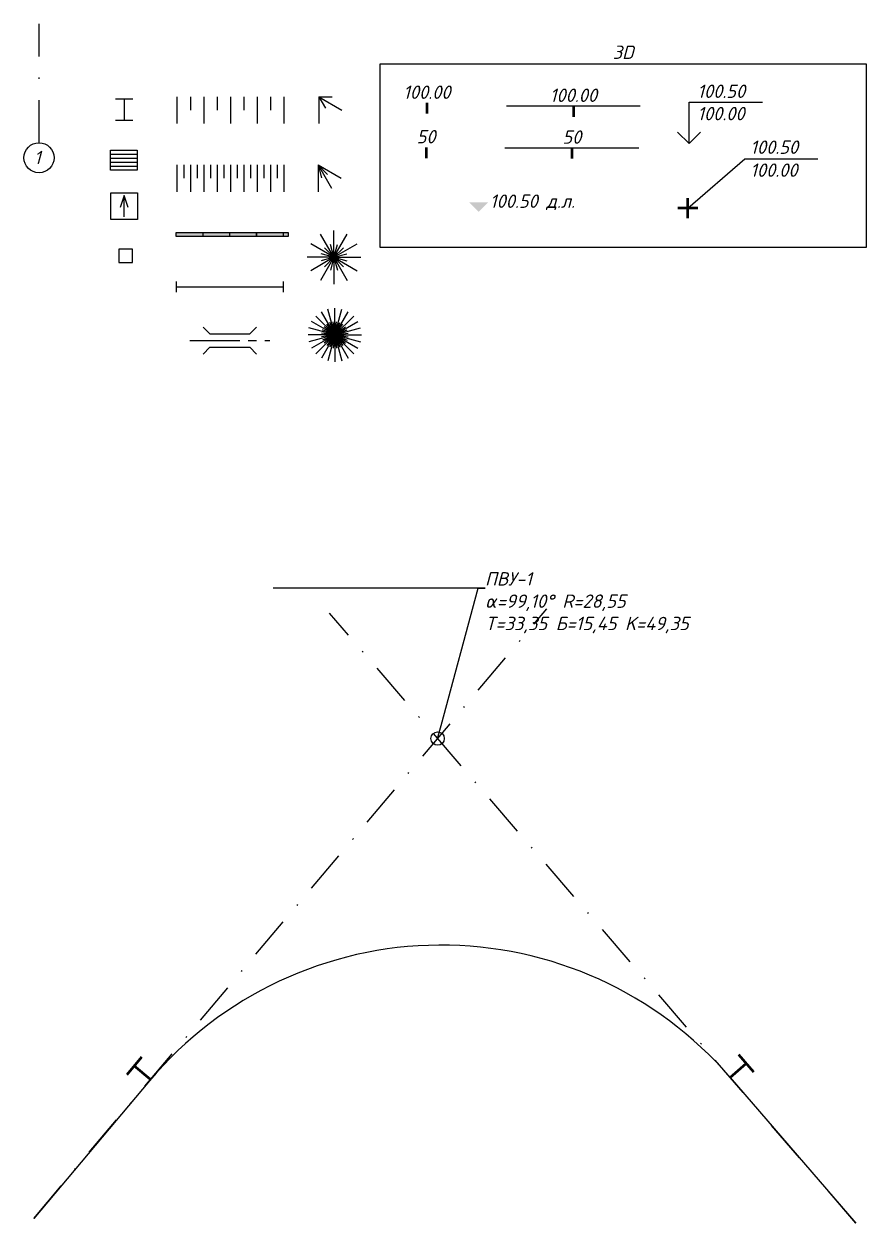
# Model space of a CAD drawing. Header units: millimetres. Extents: x -343 to 256, y -115 to 176.
# Drawn here: x 72.5 to 135.4, y -15.6 to 74.1 of the extents above; entities that cross this region are included whole.
import ezdxf
from ezdxf import colors
from ezdxf.entities.mleader import LeaderData, LeaderLine
from ezdxf.enums import TextEntityAlignment as Align
from ezdxf.math import Vec2, Vec3

# ---------------------------------------------------------------- set-up
doc = ezdxf.new("R2010")
doc.units = ezdxf.units.MM
doc.linetypes.add('CENTER2', pattern=[1.125, 0.75, -0.125, 0.125, -0.125])
doc.linetypes.add('штрихпунктирная2', pattern=[12.7, 6.35, -3.175, 0, -3.175])
doc.styles.get("Standard").update_dxf_attribs({"font": 'isocpeui.ttf', "height": 2.6})
doc.styles.add('Аннотации', font='isocpeui.ttf', dxfattribs={"height": 1})
doc.styles.add('Аннотации лист', font='isocpeui.ttf', dxfattribs={"height": 2.5})

# ---------------------------------------------------------------- blocks, each defined once
blk = doc.blocks.new('_Origin')
at = {"color": 0, "linetype": 'ByBlock', "lineweight": -2}
blk.add_line((0, 0), (-1, 0), dxfattribs=at)
blk.add_circle((0, 0), 0.5, dxfattribs=at)
blk = doc.blocks.new('*U35')
at = {"color": 0, "linetype": 'ByBlock', "lineweight": -2}
for points in [[(-0.669, 1.69), (-1.779, 0.371)], [(0, 0), (-1.224, 1.03)]]:
    blk.add_lwpolyline(points, dxfattribs=at)
blk = doc.blocks.new('*U36')
at = {"color": 0, "linetype": 'ByBlock', "lineweight": -2}
for points in [[(0, 0), (1.211, 1.046)], [(1.774, 0.393), (0.648, 1.698)]]:
    blk.add_lwpolyline(points, dxfattribs=at)
blk = doc.blocks.new('*U64')
at = {"color": 0, "linetype": 'штрихпунктирная2', "lineweight": -2, "ltscale": 0.5}
blk.add_line((0, 1.125), (0, 10), dxfattribs=at)
at = {"color": 0, "linetype": 'Continuous', "lineweight": -2, "transparency": 16777216}
blk.add_circle((0, 0), 1.125, dxfattribs=at)
at = {"color": 0, "linetype": 'ByBlock', "lineweight": -2, "ltscale": 100, "transparency": 16777216, "style": 'Аннотации'}
blk.add_attdef('ТЕКСТ', text='', height=1, dxfattribs=at).set_placement((-0.12, 0.021), align=Align.MIDDLE)
blk = doc.blocks.new('проём')
at = {"color": 0, "linetype": 'ByBlock', "lineweight": -2, "ltscale": 0.5}
for p, q in [((-0.65, 1.6), (0.65, 1.6)), ((0, 1.6), (0, 0)), ((-0.65, 0), (0.65, 0))]:
    blk.add_line(p, q, dxfattribs=at)
blk = doc.blocks.new('*U93')
at = {"linetype": 'ByBlock', "lineweight": -2, "ltscale": 0.5, "true_color": 0xffffff}
h = blk.add_hatch(color=7, dxfattribs=at)
h.dxf.hatch_style = 1
h.paths.add_polyline_path([(0, 0.3), (8.365, 0.3), (8.365, 0), (0, 0)])
at = {"linetype": 'ByBlock', "lineweight": -2, "ltscale": 0.5}
h = blk.add_hatch(color=0, dxfattribs=at)
h.dxf.hatch_style = 1
h.paths.add_polyline_path([(0, 0.3), (2, 0.3), (2, 0), (0, 0)])
h = blk.add_hatch(color=0, dxfattribs=at)
h.dxf.hatch_style = 1
h.paths.add_polyline_path([(6, 0.3), (8, 0.3), (8, 0), (6, 0)])
at = {"color": 0, "linetype": 'ByBlock', "lineweight": -2, "ltscale": 0.5}
for p, q in [((2, 0.3), (2, 0)), ((4, 0.3), (4, 0)), ((6, 0.3), (6, 0)), ((8, 0.3), (8, 0))]:
    blk.add_line(p, q, dxfattribs=at)
for points in [[(0, 0.3), (8.365, 0.3), (8.365, 0), (0, 0)], [(0, 0.3), (2, 0.3), (2, 0), (0, 0)], [(6, 0.3), (8, 0.3), (8, 0), (6, 0)]]:
    blk.add_lwpolyline(points, close=True, dxfattribs=at)
blk = doc.blocks.new('*U94')
at = {"color": 0, "linetype": 'ByBlock', "lineweight": -2, "ltscale": 0.5}
for p, q in [((0, 1.5), (2, 1.5)), ((0, 1.2), (2, 1.2)), ((0, 0.9), (2, 0.9)), ((0, 0.6), (2, 0.6)), ((0, 0.3), (2, 0.3))]:
    blk.add_line(p, q, dxfattribs=at)
blk.add_lwpolyline([(0, 1.5), (2, 1.5), (2, 0), (0, 0)], close=True, dxfattribs=at)
blk = doc.blocks.new('*U98')
at = {"color": 0, "linetype": 'ByBlock', "lineweight": -2, "ltscale": 0.5}
blk.add_line((1, 0.2), (1, 1.8), dxfattribs=at)
blk.add_lwpolyline([(0, 2), (2, 2), (2, 0), (0, 0)], close=True, dxfattribs=at)
blk.add_lwpolyline([(1.3, 0.9), (1, 1.8), (0.7, 0.9)], dxfattribs=at)
blk = doc.blocks.new('*U92')
at = {"color": 0, "linetype": 'ByBlock', "lineweight": -2, "ltscale": 0.5}
for p, q in [((0, 0), (0, -2)), ((1, 0), (1, -1)), ((2, 0), (2, -2)), ((3, 0), (3, -1)), ((4, 0), (4, -2)), ((5, 0), (5, -1)), ((6, 0), (6, -2)), ((7, 0), (7, -1)), ((8, 0), (8, -2))]:
    blk.add_line(p, q, dxfattribs=at)
blk = doc.blocks.new('прямоугольник')
at = {"color": 0, "linetype": 'ByBlock', "lineweight": -2, "ltscale": 0.5}
blk.add_lwpolyline([(0, 0), (1, 0), (1, 1), (0, 1)], close=True, dxfattribs=at)
blk = doc.blocks.new('*U99')
at = {"color": 0, "linetype": 'ByBlock', "lineweight": -2, "ltscale": 0.5}
for q in [(0, -2), (1, -1.732), (1.732, -1), (0.259, -0.966), (0.707, -0.707)]:
    blk.add_line((0, 0), q, dxfattribs=at)
blk = doc.blocks.new('*U101')
at = {"color": 0, "linetype": 'ByBlock', "lineweight": -2, "ltscale": 0.5}
for q in [(0, -2), (0.5, -0.866), (1.732, -1), (1, 0)]:
    blk.add_line((0, 0), q, dxfattribs=at)
blk = doc.blocks.new('*U103')
at = {"color": 0, "linetype": 'ByBlock', "lineweight": -2, "ltscale": 0.5}
for p, q in [((0, 0), (0, -2)), ((0.5, 0), (0.5, -1)), ((1, 0), (1, -2)), ((1.5, 0), (1.5, -1)), ((2, 0), (2, -2)), ((2.5, 0), (2.5, -1)), ((3, 0), (3, -2)), ((3.5, 0), (3.5, -1)), ((4, 0), (4, -2)), ((4.5, 0), (4.5, -1)), ((5, 0), (5, -2)), ((5.5, 0), (5.5, -1)), ((6, 0), (6, -2)), ((6.5, 0), (6.5, -1)), ((7, 0), (7, -2)), ((7.5, 0), (7.5, -1)), ((8, 0), (8, -2))]:
    blk.add_line(p, q, dxfattribs=at)
blk = doc.blocks.new('*U120')
at = {"color": 0, "linetype": 'ByBlock', "lineweight": -2, "ltscale": 0.5}
for p, q in [((0, -0.4), (0, 0.4)), ((0, 0), (8, 0)), ((8, -0.4), (8, 0.4))]:
    blk.add_line(p, q, dxfattribs=at)
blk = doc.blocks.new('кр гор 3D промеж')
at = {"color": 0, "linetype": 'ByBlock', "lineweight": -2}
blk.add_line((0, 0), (10, 0), dxfattribs=at)
at = {"color": 0, "linetype": 'ByBlock', "lineweight": 50}
blk.add_lwpolyline([(5, 0), (5, -0.8)], dxfattribs=at)
at = {"color": 1, "linetype": 'Continuous', "lineweight": -3, "flags": 12}
blk.add_attdef('ОТМЕТКА', text='', height=1, dxfattribs=at).set_placement((5, 0), align=Align.BOTTOM_CENTER)
blk = doc.blocks.new('*U169')
at = {"color": 0, "linetype": 'ByBlock', "lineweight": 50}
blk.add_lwpolyline([(0, 0), (0, -0.8)], dxfattribs=at)
at = {"color": 1, "linetype": 'Continuous', "lineweight": -3, "flags": 12}
blk.add_attdef('ОТМЕТКА', text='', height=1, dxfattribs=at).set_placement((0, 0), align=Align.BOTTOM_CENTER)
blk = doc.blocks.new('*U152')
at = {"color": 0, "linetype": 'ByBlock', "lineweight": -2}
blk.add_line((0, 0), (10, 0), dxfattribs=at)
at = {"color": 0, "linetype": 'ByBlock', "lineweight": 50}
blk.add_lwpolyline([(5, 0), (5, -0.8)], dxfattribs=at)
at = {"color": 1, "linetype": 'Continuous', "lineweight": -3, "flags": 12}
blk.add_attdef('ОТМЕТКА', text='', height=1, dxfattribs=at).set_placement((5, 0), align=Align.BOTTOM_CENTER)
blk = doc.blocks.new('*U167')
at = {"color": 0, "linetype": 'ByBlock', "lineweight": 50}
blk.add_lwpolyline([(0, 0), (0, -0.8)], dxfattribs=at)
at = {"color": 1, "linetype": 'Continuous', "lineweight": -3, "flags": 12}
blk.add_attdef('ОТМЕТКА', text='', height=1, dxfattribs=at).set_placement((0, 0), align=Align.BOTTOM_CENTER)
blk = doc.blocks.new('*U119')
at = {"color": 0, "linetype": 'ByBlock', "lineweight": -3}
for p, q in [((0, 0), (4.264, 3.686)), ((4.264, 3.686), (9.731, 3.686))]:
    blk.add_line(p, q, dxfattribs=at)
at = {"color": 0, "linetype": 'ByBlock', "lineweight": -2}
for points in [[(0.75, 0), (-0.75, 0)], [(0, -0.75), (0, 0.75)]]:
    blk.add_lwpolyline(points, dxfattribs=at)
at = {"color": 1, "linetype": 'Continuous', "lineweight": -3, "flags": 12}
blk.add_attdef('ПРОЕКТ', (4.674, 4.056), '', height=1, dxfattribs=at)
at = {"linetype": 'Continuous', "lineweight": -3}
blk.add_attdef('СУЩ', (4.674, 2.34), '', height=1, dxfattribs=at)
blk = doc.blocks.new('отметка верх-низ 3D')
at = {"color": 0, "linetype": 'ByBlock', "lineweight": -2}
for p, q in [((0, 0), (0, 3.101)), ((0, 3.101), (5.5, 3.101))]:
    blk.add_line(p, q, dxfattribs=at)
blk.add_lwpolyline([(-0.849, 0.849), (0, 0), (0.849, 0.849)], dxfattribs=at)
at = {"color": 1, "linetype": 'Continuous', "lineweight": -3, "flags": 12}
blk.add_attdef('ПРОЕКТ', (0.62, 3.412), '', height=1, dxfattribs=at)
at = {"linetype": 'Continuous', "lineweight": -3}
blk.add_attdef('СУЩ', (0.62, 1.741), '', height=1, dxfattribs=at)
blk = doc.blocks.new('*U129')
at = {"linetype": 'ByBlock', "lineweight": -2, "ltscale": 100, "transparency": 33554687}
h = blk.add_hatch(color=0, dxfattribs=at)
h.dxf.hatch_style = 1
h.paths.add_polyline_path([(0.707, 0.7), (0, -0.007), (-0.707, 0.7)])
at = {"color": 0, "linetype": 'ByBlock', "lineweight": -2, "ltscale": 0.5, "flags": 1}
blk.add_attdef('СУФФИКС', (-11.406, 4.394), '', height=1, dxfattribs=at)
at = {"color": 1, "linetype": 'Continuous', "lineweight": -3, "flags": 12}
blk.add_attdef('ТЕКСТ', (0.835, 0.298), '', height=1, dxfattribs=at)
blk = doc.blocks.new('откос круг_пл')
at = {"color": 0, "linetype": 'ByBlock', "lineweight": -2, "ltscale": 0.5}
for q in [(-0.518, 1.932), (0, 2), (0.518, 1.932), (-1.732, 1), (-1.414, 1.414), (-1, 1.732), (-0.383, 0.924), (-0.131, 0.991), (1, 1.732), (1.414, 1.414), (1.732, 1), (0.131, 0.991), (0.383, 0.924), (-2, 0), (-1.932, 0.518), (-1.932, -0.518), (-1.732, -1), (-1.414, -1.414), (-1, -1.732), (-0.991, 0.131), (-0.991, -0.131), (-0.924, 0.383), (-0.924, -0.383), (-0.793, 0.609), (-0.793, -0.609), (-0.609, 0.793), (-0.609, -0.793), (-0.518, -1.932), (-0.383, -0.924), (-0.131, -0.991), (0.609, 0.793), (0.793, 0.609), (1.932, 0.518), (0.924, 0.383), (0.991, 0.131), (0, -2), (1, -1.732), (1.732, -1), (2, 0), (0.131, -0.991), (0.609, -0.793), (0.924, -0.383), (0.518, -1.932), (1.414, -1.414), (1.932, -0.518), (0.383, -0.924), (0.793, -0.609), (0.991, -0.131)]:
    blk.add_line((0, 0), q, dxfattribs=at)
blk = doc.blocks.new('*U139')
at = {"color": 0, "linetype": 'CENTER2', "lineweight": -3, "ltscale": 5}
blk.add_line((-1.5, 0), (4.5, 0), dxfattribs=at)
at = {"color": 0, "linetype": 'ByBlock', "lineweight": -2, "ltscale": 0.5}
for points in [[(-0.5, 1), (0, 0.5), (3, 0.5), (3.5, 1)], [(-0.5, -1), (0, -0.5), (3, -0.5), (3.5, -1)]]:
    blk.add_lwpolyline(points, dxfattribs=at)
blk = doc.blocks.new('откос круг')
at = {"color": 0, "linetype": 'ByBlock', "lineweight": -2, "ltscale": 0.5}
for q in [(0, 2), (-1.732, 1), (-1, 1.732), (-0.259, 0.966), (1, 1.732), (1.732, 1), (0.259, 0.966), (-2, 0), (-1.732, -1), (-1, -1.732), (-0.966, 0.259), (-0.966, -0.259), (-0.707, 0.707), (-0.707, -0.707), (-0.259, -0.966), (0.707, 0.707), (0.966, 0.259), (0, -2), (1, -1.732), (1.732, -1), (2, 0), (0.259, -0.966), (0.707, -0.707), (0.966, -0.259)]:
    blk.add_line((0, 0), q, dxfattribs=at)

msp = doc.modelspace()

# ---------------------------------------------------------------- linework, layer by layer
at = {"color": 0, "linetype": 'штрихпунктирная2', "lineweight": -3, "ltscale": 0.5}
for p, q in [((73.182, -15.214), (111.551, 30.358)), ((134.641, -15.564), (95.3, 30.01))]:
    msp.add_line(p, q, dxfattribs=at)
for p, q in [((81.827, -4.945), (73.182, -15.214)), ((125.244, -4.678), (134.641, -15.564))]:
    msp.add_line(p, q)
at = {"color": 3, "linetype": 'ByBlock', "lineweight": -2, "ltscale": 0.5}
msp.add_lwpolyline([(99.093, 71.086), (135.406, 71.086), (135.406, 57.354), (99.093, 57.354)], close=True, dxfattribs=at)
msp.add_arc((103.649, -23.319), 28.527, 40.80141, 139.90339)

# ---------------------------------------------------------------- block references
at = {"color": 0, "linetype": 'ByBlock'}
msp.add_blockref('*U64', (73.579, 64.063), dxfattribs=at).add_auto_attribs({'ТЕКСТ': '1'})
at = {"color": 1, "linetype": 'ByBlock', "lineweight": -2, "ltscale": 0.5}
ref = msp.add_blockref('*U167', (102.573, 68.163, 100), dxfattribs=at)
ref.add_attrib('ОТМЕТКА', '100.00', dxfattribs={"color": 1, "linetype": 'Continuous', "lineweight": -3, "height": 1}).set_placement((102.573, 68.163, 100), align=Align.BOTTOM_CENTER)
ref = msp.add_blockref('*U152', (108.529, 67.934, 100), dxfattribs=at)
ref.add_attrib('ОТМЕТКА', '100.00', dxfattribs={"color": 1, "linetype": 'Continuous', "lineweight": -3, "height": 1}).set_placement((113.529, 67.934, 100), align=Align.BOTTOM_CENTER)
at = {"color": 0, "linetype": 'ByBlock', "lineweight": -2, "ltscale": 0.5}
ref = msp.add_blockref('отметка верх-низ 3D', (122.173, 65.122, 100.5), dxfattribs=at)
ref.add_attrib('СУЩ', '100.00', (122.792, 66.863, 100.5), dxfattribs={"linetype": 'Continuous', "lineweight": -3, "height": 1})
ref.add_attrib('ПРОЕКТ', '100.50', (122.792, 68.534, 100.5), dxfattribs={"color": 1, "linetype": 'Continuous', "lineweight": -3, "height": 1})
at = {"color": 0, "linetype": 'ByBlock', "ltscale": 0.5}
msp.add_blockref('проём', (79.937, 66.862), dxfattribs=at)
at = {"color": 0, "linetype": 'ByBlock', "lineweight": -3, "ltscale": 0.5}
for name, p in [('*U92', (83.893, 68.629)), ('*U101', (94.497, 68.629)), ('*U103', (83.893, 63.528)), ('откос круг', (95.628, 56.621)), ('откос круг_пл', (95.693, 50.82))]:
    msp.add_blockref(name, p, dxfattribs=at)
at = {"color": 1, "linetype": 'ByBlock', "lineweight": -2, "ltscale": 0.5}
ref = msp.add_blockref('*U169', (102.516, 64.84, 100.5), dxfattribs=at)
ref.add_attrib('ОТМЕТКА', '50', dxfattribs={"color": 1, "linetype": 'Continuous', "lineweight": -3, "height": 1}).set_placement((102.516, 64.84, 100.5), align=Align.BOTTOM_CENTER)
ref = msp.add_blockref('кр гор 3D промеж', (108.413, 64.81, 100.5), dxfattribs=at)
ref.add_attrib('ОТМЕТКА', '50', dxfattribs={"color": 1, "linetype": 'Continuous', "lineweight": -3, "height": 1}).set_placement((113.413, 64.81, 100.5), align=Align.BOTTOM_CENTER)
at = {"color": 0, "linetype": 'ByBlock', "lineweight": -2}
for name, p in [('*U94', (78.926, 63.133)), ('прямоугольник', (79.557, 56.238)), ('*U120', (83.857, 54.409))]:
    msp.add_blockref(name, p, dxfattribs=at)
at = {"color": 0, "linetype": 'ByBlock', "lineweight": 50, "ltscale": 0.5}
ref = msp.add_blockref('*U119', (122.076, 60.298, 100.5), dxfattribs=at)
ref.add_attrib('СУЩ', '100.00', (126.75, 62.637, 100.5), dxfattribs={"linetype": 'Continuous', "lineweight": -3, "height": 1})
ref.add_attrib('ПРОЕКТ', '100.50', (126.75, 64.354, 100.5), dxfattribs={"color": 1, "linetype": 'Continuous', "lineweight": -3, "height": 1})
at = {"color": 0, "linetype": 'ByBlock', "lineweight": -3}
for name, p in [('*U99', (94.44, 63.528)), ('*U93', (83.831, 58.171))]:
    msp.add_blockref(name, p, dxfattribs=at)
at = {"color": 0, "linetype": 'ByBlock', "lineweight": -2, "ltscale": 0.5}
for name, p in [('*U98', (78.952, 59.44)), ('*U139', (86.343, 50.393))]:
    msp.add_blockref(name, p, dxfattribs=at)
ref = msp.add_blockref('*U129', (106.448, 60.019, 100.5), dxfattribs=at)
ref.add_attrib('ТЕКСТ', '100.50 д.л.', (107.283, 60.317, 100.5), dxfattribs={"color": 1, "linetype": 'Continuous', "lineweight": -3, "height": 1})
at = {"color": 5, "lineweight": 50}
for name, p in [('*U35', (81.911, -4.846)), ('*U36', (125.244, -4.678))]:
    msp.add_blockref(name, p, dxfattribs=at)

# ---------------------------------------------------------------- texts
at = {"color": 3, "linetype": 'ByBlock', "lineweight": -2, "ltscale": 0.5, "style": 'Аннотации лист'}
msp.add_text('3D', height=1, dxfattribs=at).set_placement((117.25, 71.45), align=Align.CENTER)

# ---------------------------------------------------------------- leaders
at = {"color": 5, "lineweight": -3}
ml = msp.add_multileader_mtext('Standard', dxfattribs=at)
ml.set_content('ПВУ-1\\Pα=99,10%%D R=28,55\\PT=33,35 Б=15,45 K=49,35', color=7, style='Аннотации')
ml.set_leader_properties()
ml.set_arrow_properties(name='ORIGIN')
ml.build(insert=Vec2(0, 0))
ml.multileader.update_dxf_attribs({"text_left_attachment_type": 6, "text_right_attachment_type": 6, "dogleg_length": 0.5, "arrow_head_size": 1})
ctx = ml.context
ctx.base_point, ctx.char_height, ctx.arrow_head_size, ctx.landing_gap_size, ctx.plane_origin = Vec3(106.921, 31.886), 1, 1, 0, Vec3(103.379, 20.651)
ctx.left_attachment, ctx.right_attachment = 6, 6
notes = []
notes.append((ctx, [(0, (1, 1, 0), (106.421, 31.886), (1, 0), 0.5, [(0, [(103.379, 20.651)], 0, [])])]))
ctx.mtext.insert, ctx.mtext.flow_direction = Vec3(106.921, 33.086), 5
for ctx, leaders in notes:
    for number, flags, end, landing, length, lines in leaders:
        leader = LeaderData()
        leader.index, (leader.has_last_leader_line, leader.has_dogleg_vector, leader.attachment_direction) = number, flags
        leader.last_leader_point, leader.dogleg_vector, leader.dogleg_length = Vec3(end), Vec3(landing), length
        for number, points, colour, breaks in lines:
            line = LeaderLine()
            line.index, line.vertices, line.color, line.breaks = number, Vec3.list(points), colors.encode_raw_color(colour), breaks
            leader.lines.append(line)
        ctx.leaders.append(leader)

doc.saveas('drawing.dxf')
